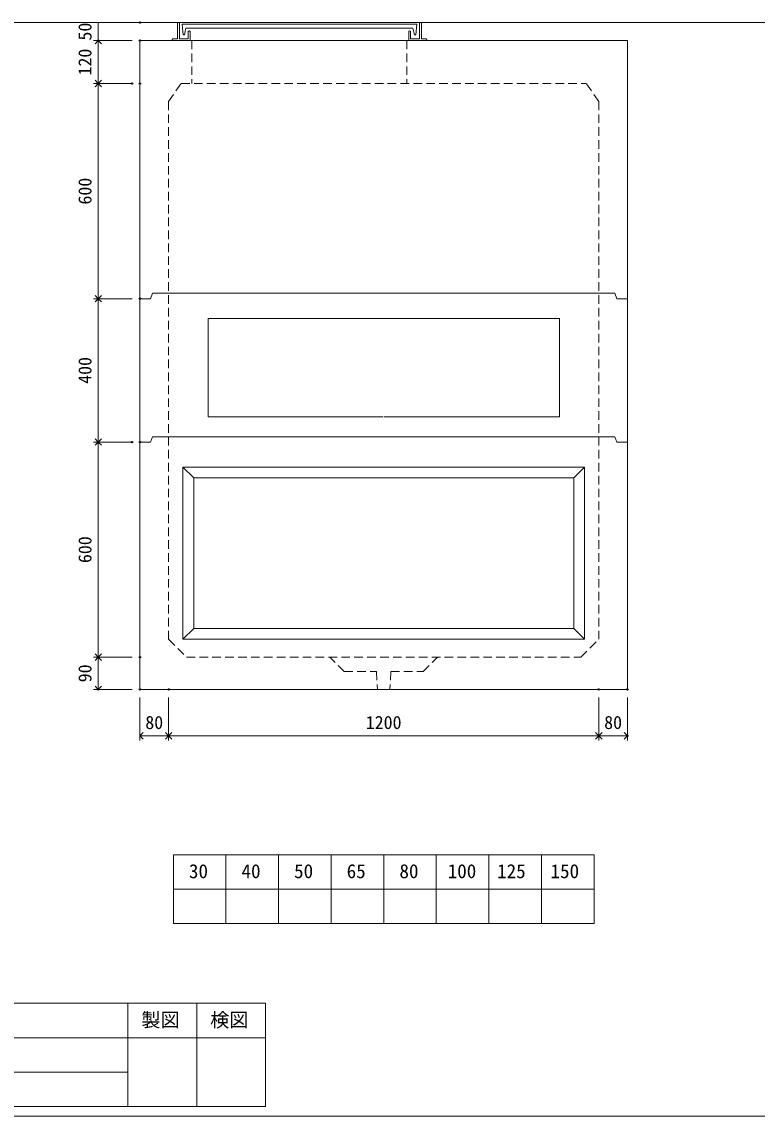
# Model space of a CAD drawing. Units: millimetres, scale not verified. Extents: x -6420 to 6420, y -3038 to 3038.
# Drawn here: x 311 to 2362, y -2662 to 390 of the extents above; entities that cross this region are included whole.
import ezdxf
from ezdxf.enums import TextEntityAlignment as Align

# ---------------------------------------------------------------- set-up
doc = ezdxf.new("R2010")
doc.units = ezdxf.units.MM
doc.header["$LTSCALE"] = 20
doc.header["$PDMODE"] = 32
doc.header["$PDSIZE"] = 4
doc.linetypes.add('DASHED1', pattern=[1.8, 1.2, -0.6])
doc.linetypes.add('USER2', pattern=[50.8, 31.75, -6.35, 6.35, -6.35])
doc.layers.add('0-1_Defpoints', color=7, linetype='Continuous')
for name, color, linetype, lineweight in [('0-2_waku', 7, 'Continuous', 18), ('0-3_gaikei', 7, 'Continuous', 18), ('0-4_kakure', 7, 'DASHED1', 5), ('0-5_sunpou', 7, 'Continuous', 5), ('0-8_uchigawa', 6, 'Continuous', 18), ('0-A_futa', 3, 'Continuous', 18), ('0-B_GL', 4, 'Continuous', 18), ('0-D_文字１', 7, 'Continuous', 18), ('1-2_uchigawa2', 6, 'USER2', 18)]:
    doc.layers.add(name, color=color, linetype=linetype, lineweight=lineweight)
doc.styles.add('ＭＳ ゴシック', font='')
doc.styles.get('ＭＳ ゴシック').set_extended_font_data('MS Gothic')

# ---------------------------------------------------------------- blocks, each defined once
blk = doc.blocks.new('_Open90')
at = {"layer": '0-5_sunpou'}
blk.add_line((0, 0), (-1, 0), dxfattribs=at)
blk.add_lwpolyline([(-0.5, 0.5), (0, 0), (-0.5, -0.5)], dxfattribs=at)
blk = doc.blocks.new('D52')
at = {"layer": '0-1_Defpoints'}
for p in [(3223.24, 1806.83), (3107.22, 1206.83), (3223.24, 1206.83)]:
    blk.add_point(p, dxfattribs=at)
at = {"layer": '0-5_sunpou'}
for p, q in [((3201.24, 1806.83), (3094.22, 1806.83)), ((3107.22, 1788.83), (3107.22, 1224.83)), ((3201.24, 1206.83), (3094.22, 1206.83))]:
    blk.add_line(p, q, dxfattribs=at)
at = {"layer": '0-5_sunpou', "xscale": 18, "yscale": 18}
for p, rotation in [((3107.22, 1806.83), 90), ((3107.22, 1206.83), 270)]:
    blk.add_blockref('_Open90', p, dxfattribs=dict(at, rotation=rotation))
at = {"layer": '0-5_sunpou', "style": 'ＭＳ ゴシック'}
blk.add_text('600', height=36.66, rotation=90, dxfattribs=at).set_placement((3099.22, 1469.33), align=Align.BOTTOM_LEFT)
blk = doc.blocks.new('D53')
at = {"layer": '0-1_Defpoints'}
for p in [(3223.24, 1206.83), (3107.22, 1116.83), (3223.24, 1116.83)]:
    blk.add_point(p, dxfattribs=at)
at = {"layer": '0-5_sunpou'}
for p, q in [((3201.24, 1206.83), (3094.22, 1206.83)), ((3107.22, 1188.83), (3107.22, 1134.83)), ((3201.24, 1116.83), (3094.22, 1116.83))]:
    blk.add_line(p, q, dxfattribs=at)
at = {"layer": '0-5_sunpou', "xscale": 18, "yscale": 18}
for p, rotation in [((3107.22, 1206.83), 90), ((3107.22, 1116.83), 270)]:
    blk.add_blockref('_Open90', p, dxfattribs=dict(at, rotation=rotation))
at = {"layer": '0-5_sunpou', "style": 'ＭＳ ゴシック'}
blk.add_text('90', height=36.66, rotation=90, dxfattribs=at).set_placement((3099.22, 1136.83), align=Align.BOTTOM_LEFT)
blk = doc.blocks.new('D54')
at = {"layer": '0-1_Defpoints'}
for p in [(3223.24, 1116.83), (3303.24, 1116.83), (3303.24, 987.51)]:
    blk.add_point(p, dxfattribs=at)
at = {"layer": '0-5_sunpou'}
for p, q in [((3223.24, 1094.83), (3223.24, 974.51)), ((3303.24, 1094.83), (3303.24, 974.51)), ((3241.24, 987.51), (3285.24, 987.51))]:
    blk.add_line(p, q, dxfattribs=at)
at = {"layer": '0-5_sunpou', "xscale": 18, "yscale": 18, "rotation": 180}
blk.add_blockref('_Open90', (3223.24, 987.51), dxfattribs=at)
at = {"layer": '0-5_sunpou', "xscale": 18, "yscale": 18}
blk.add_blockref('_Open90', (3303.24, 987.51), dxfattribs=at)
at = {"layer": '0-5_sunpou', "style": 'ＭＳ ゴシック'}
blk.add_text('80', height=36.66, dxfattribs=at).set_placement((3238.24, 995.51), align=Align.BOTTOM_LEFT)
blk = doc.blocks.new('D55')
at = {"layer": '0-1_Defpoints'}
for p in [(3303.24, 1116.83), (4503.24, 1116.83), (4503.24, 987.51)]:
    blk.add_point(p, dxfattribs=at)
at = {"layer": '0-5_sunpou'}
for p, q in [((3303.24, 1094.83), (3303.24, 974.51)), ((4503.24, 1094.83), (4503.24, 974.51)), ((3321.24, 987.51), (4485.24, 987.51))]:
    blk.add_line(p, q, dxfattribs=at)
at = {"layer": '0-5_sunpou', "xscale": 18, "yscale": 18, "rotation": 180}
blk.add_blockref('_Open90', (3303.24, 987.51), dxfattribs=at)
at = {"layer": '0-5_sunpou', "xscale": 18, "yscale": 18}
blk.add_blockref('_Open90', (4503.24, 987.51), dxfattribs=at)
at = {"layer": '0-5_sunpou', "style": 'ＭＳ ゴシック'}
blk.add_text('1200', height=36.66, dxfattribs=at).set_placement((3853.24, 995.51), align=Align.BOTTOM_LEFT)
blk = doc.blocks.new('D56')
at = {"layer": '0-1_Defpoints'}
for p in [(4503.24, 1116.83), (4583.24, 1116.83), (4583.24, 987.51)]:
    blk.add_point(p, dxfattribs=at)
at = {"layer": '0-5_sunpou'}
for p, q in [((4503.24, 1094.83), (4503.24, 974.51)), ((4583.24, 1094.83), (4583.24, 974.51)), ((4521.24, 987.51), (4565.24, 987.51))]:
    blk.add_line(p, q, dxfattribs=at)
at = {"layer": '0-5_sunpou', "xscale": 18, "yscale": 18, "rotation": 180}
blk.add_blockref('_Open90', (4503.24, 987.51), dxfattribs=at)
at = {"layer": '0-5_sunpou', "xscale": 18, "yscale": 18}
blk.add_blockref('_Open90', (4583.24, 987.51), dxfattribs=at)
at = {"layer": '0-5_sunpou', "style": 'ＭＳ ゴシック'}
blk.add_text('80', height=36.66, dxfattribs=at).set_placement((4518.24, 995.51), align=Align.BOTTOM_LEFT)
blk = doc.blocks.new('D57')
at = {"layer": '0-1_Defpoints'}
for p in [(3223.24, 2926.83), (3107.22, 2806.83), (3223.24, 2806.83)]:
    blk.add_point(p, dxfattribs=at)
at = {"layer": '0-5_sunpou'}
for p, q in [((3201.24, 2926.83), (3094.22, 2926.83)), ((3107.22, 2908.83), (3107.22, 2824.83)), ((3201.24, 2806.83), (3094.22, 2806.83))]:
    blk.add_line(p, q, dxfattribs=at)
at = {"layer": '0-5_sunpou', "xscale": 18, "yscale": 18}
for p, rotation in [((3107.22, 2926.83), 90), ((3107.22, 2806.83), 270)]:
    blk.add_blockref('_Open90', p, dxfattribs=dict(at, rotation=rotation))
at = {"layer": '0-5_sunpou', "style": 'ＭＳ ゴシック'}
blk.add_text('120', height=36.66, rotation=90, dxfattribs=at).set_placement((3099.22, 2829.33), align=Align.BOTTOM_LEFT)
blk = doc.blocks.new('D58')
at = {"layer": '0-1_Defpoints'}
for p in [(3201.24, 2806.83), (3107.22, 2206.83), (3223.24, 2206.83)]:
    blk.add_point(p, dxfattribs=at)
at = {"layer": '0-5_sunpou'}
for p, q in [((3179.24, 2806.83), (3094.22, 2806.83)), ((3107.22, 2788.83), (3107.22, 2224.83)), ((3201.24, 2206.83), (3094.22, 2206.83))]:
    blk.add_line(p, q, dxfattribs=at)
at = {"layer": '0-5_sunpou', "xscale": 18, "yscale": 18}
for p, rotation in [((3107.22, 2806.83), 90), ((3107.22, 2206.83), 270)]:
    blk.add_blockref('_Open90', p, dxfattribs=dict(at, rotation=rotation))
at = {"layer": '0-5_sunpou', "style": 'ＭＳ ゴシック'}
blk.add_text('600', height=36.66, rotation=90, dxfattribs=at).set_placement((3099.22, 2469.33), align=Align.BOTTOM_LEFT)
blk = doc.blocks.new('D59')
at = {"layer": '0-1_Defpoints'}
for p in [(3223.24, 2206.83), (3107.22, 1806.83), (3201.24, 1806.83)]:
    blk.add_point(p, dxfattribs=at)
at = {"layer": '0-5_sunpou'}
for p, q in [((3201.24, 2206.83), (3094.22, 2206.83)), ((3107.22, 2188.83), (3107.22, 1824.83)), ((3179.24, 1806.83), (3094.22, 1806.83))]:
    blk.add_line(p, q, dxfattribs=at)
at = {"layer": '0-5_sunpou', "xscale": 18, "yscale": 18}
for p, rotation in [((3107.22, 2206.83), 90), ((3107.22, 1806.83), 270)]:
    blk.add_blockref('_Open90', p, dxfattribs=dict(at, rotation=rotation))
at = {"layer": '0-5_sunpou', "style": 'ＭＳ ゴシック'}
blk.add_text('400', height=36.66, rotation=90, dxfattribs=at).set_placement((3099.22, 1969.33), align=Align.BOTTOM_LEFT)
blk = doc.blocks.new('D78')
at = {"layer": '0-1_Defpoints'}
for p in [(3223.24, 2976.83), (3107.22, 2926.83), (3223.24, 2926.83)]:
    blk.add_point(p, dxfattribs=at)
at = {"layer": '0-5_sunpou'}
for p, q in [((3201.24, 2976.83), (3094.22, 2976.83)), ((3107.22, 2976.83), (3107.22, 2926.83)), ((3201.24, 2926.83), (3094.22, 2926.83))]:
    blk.add_line(p, q, dxfattribs=at)
at = {"layer": '0-5_sunpou', "style": 'ＭＳ ゴシック'}
blk.add_text('50', height=36.66, rotation=90, dxfattribs=at).set_placement((3099.22, 2926.83), align=Align.BOTTOM_LEFT)

msp = doc.modelspace()

# ---------------------------------------------------------------- linework, layer by layer
at = {"layer": '0-2_waku'}
for p, q in [((733.59, -1933.02), (733.59, -2125.02)), ((733.59, -1933.02), (733.59, -2125.02)), ((733.59, -1933.02), (733.59, -2125.02)), ((733.59, -1933.02), (733.59, -2125.02)), ((733.59, -1933.02), (1906.92, -1933.02)), ((880.26, -1933.02), (880.26, -2125.02)), ((1026.92, -1933.02), (1026.92, -2125.02)), ((1026.92, -1933.02), (1026.92, -2125.02)), ((1173.59, -1933.02), (1173.59, -2125.02)), ((1320.26, -1933.02), (1320.26, -2125.02)), ((1466.92, -1933.02), (1466.92, -2125.02)), ((1613.59, -1933.02), (1613.59, -2125.02)), ((1760.26, -1933.02), (1760.26, -2125.02)), ((1906.92, -1933.02), (1906.92, -2125.02)), ((733.59, -2029.02), (1906.92, -2029.02)), ((733.59, -2125.02), (1906.92, -2125.02)), ((-1713.08, -2347.35), (990.92, -2347.35)), ((606.92, -2347.35), (606.92, -2635.35)), ((606.92, -2347.35), (606.92, -2635.35)), ((798.92, -2347.35), (798.92, -2635.35)), ((990.92, -2347.35), (990.92, -2635.35)), ((-1713.08, -2443.35), (990.92, -2443.35)), ((-1713.08, -2539.35), (606.92, -2539.35)), ((-1713.08, -2635.35), (990.92, -2635.35)), ((-1739.74, -2662.02), (6420.26, -2662.02))]:
    msp.add_line(p, q, dxfattribs=at)
at = {"layer": '0-3_gaikei'}
for p, q in [((640.26, 337.98), (640.26, -1472.02)), ((640.26, 337.98), (2000.26, 337.98)), ((2000.26, 337.98), (2000.26, -1472.02)), ((670.26, -382.02), (640.26, -382.02)), ((670.26, -382.02), (675.26, -367.02)), ((675.26, -367.02), (1965.26, -367.02)), ((1970.26, -382.02), (1965.26, -367.02)), ((2000.26, -382.02), (1970.26, -382.02)), ((670.26, -782.02), (640.26, -782.02)), ((670.26, -782.02), (675.26, -767.02)), ((675.26, -767.02), (1965.26, -767.02)), ((1970.26, -782.02), (1965.26, -767.02)), ((2000.26, -782.02), (1970.26, -782.02)), ((2000.26, -1472.02), (640.26, -1472.02))]:
    msp.add_line(p, q, dxfattribs=at)
at = {"layer": '0-4_kakure'}
for p, q in [((785.26, 337.98), (785.26, 217.98)), ((1385.26, 337.98), (1385.26, 217.98)), ((720.26, 167.98), (755.26, 217.98)), ((755.26, 217.98), (1885.26, 217.98)), ((1920.26, 167.98), (1885.26, 217.98)), ((720.26, 167.98), (720.26, -1332.02)), ((1920.26, 167.98), (1920.26, -1332.02)), ((720.26, -1332.02), (770.26, -1382.02)), ((1870.26, -1382.02), (1920.26, -1332.02)), ((770.26, -1382.02), (1870.26, -1382.02)), ((1210.26, -1422.02), (1170.26, -1382.02)), ((1210.26, -1422.02), (1300.26, -1422.02)), ((1300.26, -1422.02), (1302.76, -1472.02)), ((1340.26, -1422.02), (1337.76, -1472.02))]:
    msp.add_line(p, q, dxfattribs=at)
msp.add_lwpolyline([(1340.26, -1422.02), (1430.26, -1422.02), (1470.26, -1382.02)], dxfattribs=at)
at = {"layer": '0-8_uchigawa'}
for p, q in [((760.26, -852.02), (1880.26, -852.02)), ((760.26, -852.02), (760.26, -1332.02)), ((760.26, -852.02), (790.26, -882.02)), ((1880.26, -852.02), (1850.26, -882.02)), ((1880.26, -1332.02), (1880.26, -852.02)), ((790.26, -882.02), (1850.26, -882.02)), ((790.26, -882.02), (790.26, -1302.02)), ((1850.26, -1302.02), (1850.26, -882.02)), ((760.26, -1332.02), (790.26, -1302.02)), ((790.26, -1302.02), (1850.26, -1302.02)), ((1880.26, -1332.02), (1850.26, -1302.02)), ((760.26, -1332.02), (1880.26, -1332.02))]:
    msp.add_line(p, q, dxfattribs=at)
at = {"layer": '0-A_futa'}
for p, q in [((745.26, 385.98), (745.26, 342.98)), ((747.26, 387.98), (750.26, 387.98)), ((750.26, 387.98), (750.26, 342.98)), ((758.07, 383.48), (1412.4, 383.48)), ((758.07, 383.48), (760.56, 353.48)), ((768.59, 372.48), (764.27, 353.48)), ((768.59, 372.48), (1401.93, 372.48)), ((1401.93, 372.48), (1406.24, 353.48)), ((1412.4, 383.48), (1410.15, 353.48)), ((1420.26, 387.98), (1423.26, 387.98)), ((1425.26, 385.98), (1425.26, 342.98)), ((730.26, 340.98), (730.26, 339.98)), ((732.26, 342.98), (745.26, 342.98)), ((785.26, 337.98), (732.26, 337.98)), ((750.26, 342.98), (775.26, 342.98)), ((760.56, 353.48), (764.27, 353.48)), ((775.26, 362.98), (775.26, 342.98)), ((777.26, 364.98), (778.26, 364.98)), ((780.26, 362.98), (780.26, 337.98)), ((1390.26, 362.98), (1390.26, 337.98)), ((1390.26, 337.98), (1438.26, 337.98)), ((1393.26, 364.98), (1392.26, 364.98)), ((1395.26, 362.98), (1395.26, 342.98)), ((1410.15, 353.48), (1406.24, 353.48)), ((1438.26, 342.98), (1425.26, 342.98)), ((1440.26, 340.98), (1440.26, 339.98))]:
    msp.add_line(p, q, dxfattribs=at)
msp.add_lwpolyline([(1420.26, 387.98), (1420.26, 342.98), (1395.26, 342.98)], dxfattribs=at)
for centre, start, end in [((747.26, 385.98), 90, 180), ((1423.26, 385.98), 0, 90), ((732.26, 340.98), 90, 180), ((732.26, 339.98), 180, 270), ((777.26, 362.98), 90, 180), ((778.26, 362.98), 0, 90), ((1392.26, 362.98), 90, 180), ((1393.26, 362.98), 0, 90), ((1438.26, 340.98), 0, 90), ((1438.26, 339.98), 270, 0)]:
    msp.add_arc(centre, 2, start, end, dxfattribs=at)
at = {"layer": '0-B_GL'}
msp.add_line((-1739.74, 387.98), (6420.26, 387.98), dxfattribs=at)
at = {"layer": '1-2_uchigawa2'}
for p, q in [((830.26, -437.02), (1320.26, -437.02)), ((830.26, -437.02), (830.26, -712.02)), ((1810.26, -437.02), (1320.26, -437.02)), ((1810.26, -437.02), (1810.26, -712.02)), ((830.26, -712.02), (1319.01, -712.02)), ((1810.26, -712.02), (1321.5, -712.02))]:
    msp.add_line(p, q, dxfattribs=at)

# ---------------------------------------------------------------- block references
at = {"layer": '0-5_sunpou'}
for name in ['D78', 'D57', 'D58', 'D59', 'D52', 'D53', 'D54', 'D55', 'D56']:
    msp.add_blockref(name, (-2582.98, -2588.85), dxfattribs=at)

# ---------------------------------------------------------------- texts
at = {"layer": '0-D_文字１', "style": 'ＭＳ ゴシック'}
for s, p in [('30', (776.99, -2010.11)), ('40', (923.66, -2010.11)), ('50', (1070.32, -2010.11)), ('65', (1216.99, -2010.11)), ('80', (1364.2, -2010.11)), ('100', (1498.7, -2010.11)), ('125', (1636.55, -2010.11)), ('150', (1785.57, -2010.11)), ('製図', (644.34, -2425.02)), ('検図', (836.34, -2425.02))]:
    msp.add_text(s, height=39.1, dxfattribs=at).set_placement(p, align=Align.BOTTOM_LEFT)

doc.saveas('drawing.dxf')
